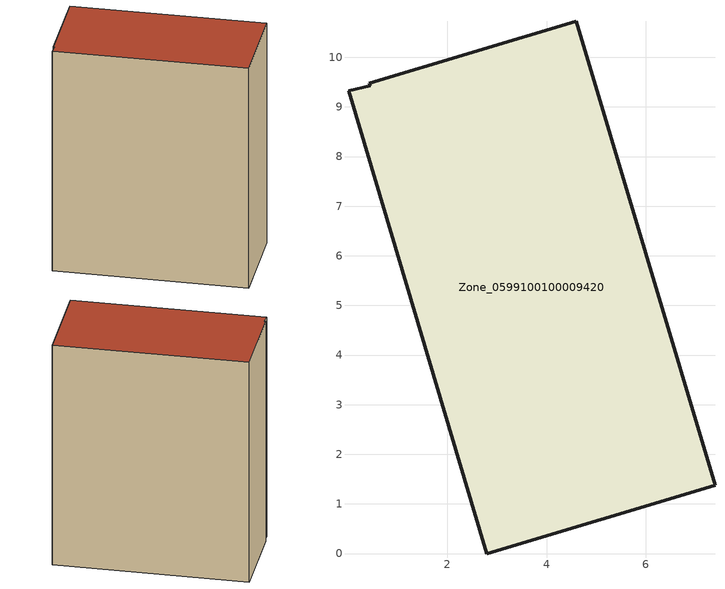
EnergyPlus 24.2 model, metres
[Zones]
Zone_0599100100009420
 floor ground (C_G): 0.45,9.42 0.43,9.48 4.6,10.72 7.39,1.38 2.79,0 0.01,9.32 z3.59
 wall outside (C_F): 2.79,0 7.39,1.38 4.6,10.72 0.43,9.48 0.45,9.42 0.01,9.32 2.79,0 z3.59:15.69
 roof outside (C_R): 0.45,9.42 0.01,9.32 2.79,0 7.39,1.38 4.6,10.72 0.43,9.48 z15.69
[BUILDING]
Pand.0599100100009420: North Axis=0; Terrain=City; Loads Convergence Tolerance Value=0.04; Temperature Convergence Tolerance Value=0.4; Solar Distribution=FullExterior; Maximum Number of Warmup Days=25; Minimum Number of Warmup Days=1
[Site:Location]
Rotterdam.The.Hague.AP_ZH_NLD Design_Conditions: Latitude=51.96; Longitude=4.45; Time Zone=1; Elevation=-4.5
[SITE:GROUNDTEMPERATURE:BUILDINGSURFACE]
18, 18, 18, 18, 18, 18, 18, 18, 18, 18, 18, 18
[MATERIAL] Thermal Absorptance=0.9; Solar Absorptance=0.7; Visible Absorptance=0.7
Name | Roughness | Thickness | Conductivity | Density | Specific Heat
G.TI.2015-2018 | MediumSmooth | 0.15 | 0.0428571 | 540 | 1210
F.TI.2015-2018 | Rough | 0.3 | 0.0666667 | 1920 | 840
R.TI.2015-2018 | MediumRough | 0.2 | 0.0333333 | 1500 | 1000
[CONSTRUCTION]
C_G: G.TI.2015-2018
C_F: F.TI.2015-2018
C_R: R.TI.2015-2018
[ZONE]
Zone_0599100100009420: Type=1; Multiplier=1; Ceiling Height=Autocalculate; Volume=Autocalculate; Floor Area=autocalculate; Part of Total Floor Area=Yes
[ZONEINFILTRATION:DESIGNFLOWRATE]
Infil_Zone_0599100100009420: Zone or ZoneList or Space or SpaceList=Zone_0599100100009420; Schedule=AlwaysOn; Design Flow Rate Calculation Method=Flow/Area; Flow Rate per Floor Area=0.0015; Constant Term Coefficient=1; Temperature Term Coefficient=0; Velocity Term Coefficient=0; Velocity Squared Term Coefficient=0
[HVACTEMPLATE:ZONE:IDEALLOADSAIRSYSTEM]
Zone_0599100100009420: Maximum Heating Supply Air Temperature=50; Minimum Cooling Supply Air Temperature=13; Maximum Heating Supply Air Humidity Ratio=0.0156; Minimum Cooling Supply Air Humidity Ratio=0.0077; Heating Limit=NoLimit; Cooling Limit=NoLimit; Dehumidification Control Type=ConstantSensibleHeatRatio; Cooling Sensible Heat Ratio=0.7; Dehumidification Setpoint=60; Humidification Control Type=None; Humidification Setpoint=30; Outdoor Air Method=None; Outdoor Air Flow Rate per Person=0.00944; Outdoor Air Flow Rate per Zone Floor Area=0; Outdoor Air Flow Rate per Zone=0; Demand Controlled Ventilation Type=None; Outdoor Air Economizer Type=NoEconomizer; Heat Recovery Type=None; Sensible Heat Recovery Effectiveness=0.7; Latent Heat Recovery Effectiveness=0.65
[ZONECONTROL:THERMOSTAT]
ThermostatControl_Zone_0599100100009420: Zone or ZoneList=Zone_0599100100009420; Control Type Schedule=DualSetpointControlType; Control 1=Thermostat_Zone_0599100100009420; Temperature Difference Between Cutout And Setpoint=0
[THERMOSTATSETPOINT:DUALSETPOINT]
Thermostat_Zone_0599100100009420: Heating Setpoint Temperature Schedule=HeatingSetpoint_Zone_0599100100009420; Cooling Setpoint Temperature Schedule=CoolingSetpoint_Zone_0599100100009420
[SCHEDULE:COMPACT]
HeatingSetpoint_Zone_0599100100009420: Through: 12/31, For: AllDays, Until: 24:00, 21
CoolingSetpoint_Zone_0599100100009420: Through: 12/31, For: AllDays, Until: 24:00, 24
DualSetpointControlType: Through: 12/31, For: AllDays, Until: 24:00, 4
AlwaysOn: Through: 12/31, For: AllDays, Until: 24:00, 1
